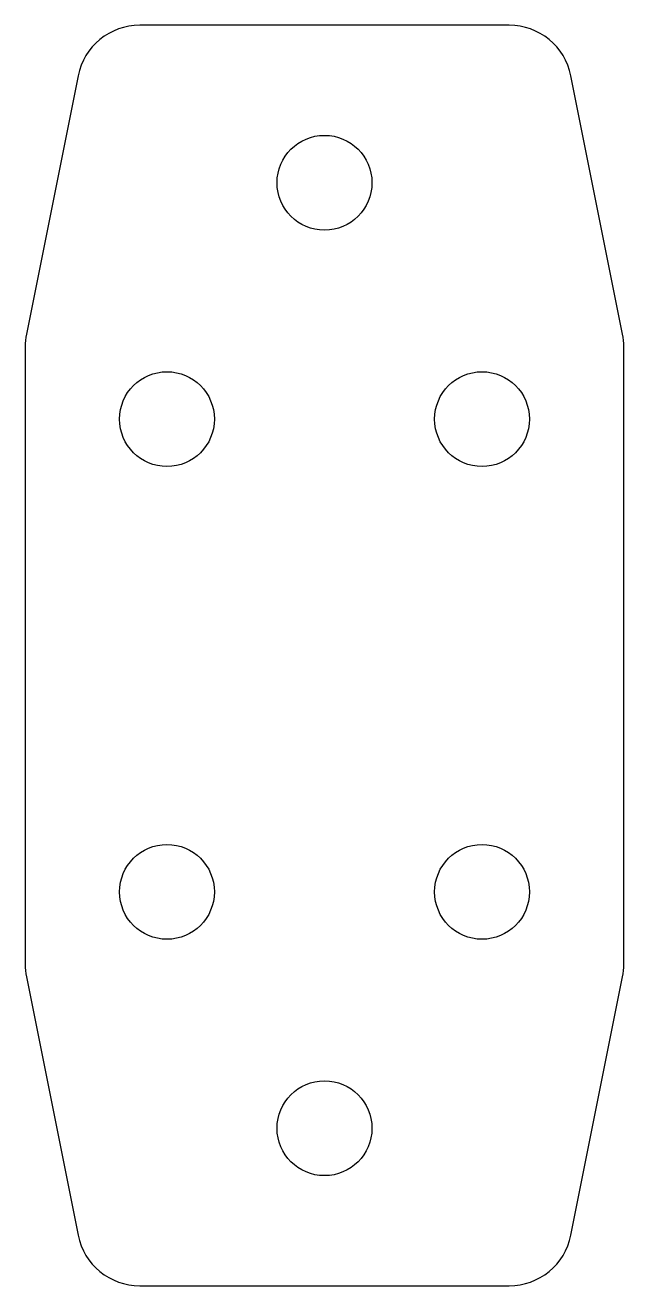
# Model space of a CAD drawing. Header units: millimetres. Extents: x -19 to 0, y -10 to 30.
import ezdxf

# ---------------------------------------------------------------- set-up
doc = ezdxf.new("R2010")
doc.units = ezdxf.units.MM

msp = doc.modelspace()

# ---------------------------------------------------------------- linework, layer by layer
msp.add_lwpolyline([(-17.322, -8.392, 0.357511), (-15.36, -10), (-3.64, -10, 0.357511), (-1.678, -8.392), (-0.039, -0.194, 0.049389), (0, 0.198), (0, 19.802, 0.049389), (-0.039, 20.194), (-1.678, 28.392, 0.357511), (-3.64, 30), (-15.36, 30, 0.357511), (-17.322, 28.392), (-18.961, 20.194, 0.049389), (-19, 19.802), (-19, 0.198, 0.049389), (-18.961, -0.194)], format="xyb", close=True)
for centre in [(-9.5, 25), (-14.5, 17.5), (-4.5, 17.5), (-14.5, 2.5), (-4.5, 2.5), (-9.5, -5)]:
    msp.add_circle(centre, 1.505)

doc.saveas('drawing.dxf')
